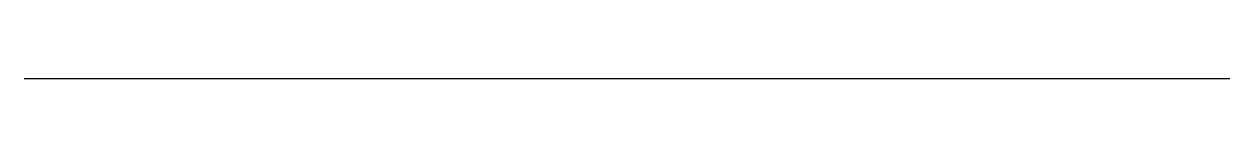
# Model space of a CAD drawing. Extents: x 422575.2 to 422585.2, y 4448083.5 to 4448083.5.
import ezdxf

# ---------------------------------------------------------------- set-up
doc = ezdxf.new("R2010")
doc.units = 0

# ---------------------------------------------------------------- blocks, each defined once
blk = doc.blocks.new('A')
blk.add_line((0, 0), (10, 0))
blk = doc.blocks.new('B')
blk.add_blockref('A', (0, 5))

msp = doc.modelspace()

# ---------------------------------------------------------------- block references
at = {"layer": 'BLOKLAR'}
msp.add_blockref('B', (422575.25, 4448078.45), dxfattribs=at)

doc.saveas('drawing.dxf')
